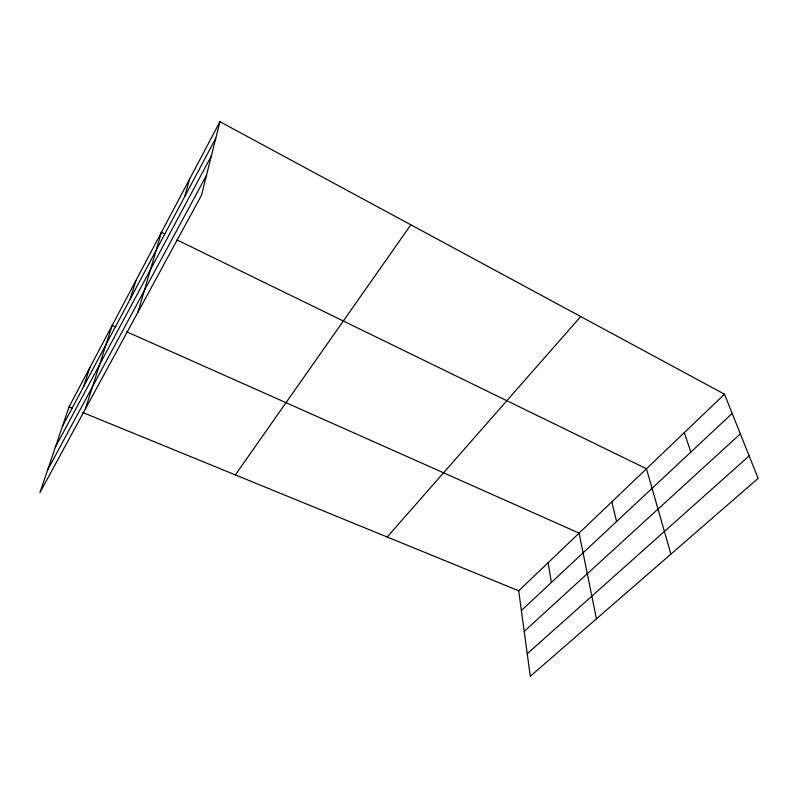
<?xml version="1.0" encoding="UTF-8"?>
<svg xmlns="http://www.w3.org/2000/svg" width="798" height="798" viewBox="0 0 798 798"><rect width="100%" height="100%" fill="white"/><g stroke="black" fill="none" stroke-linecap="round" stroke-linejoin="round"><path stroke-width="1.2" d="M219.949 121.705L201.505 195.201L39.9 492.695L69.047 406.89L219.949 121.705L724.514 394.212L758.1 478.371L530.291 676.295L518.71 590.799L724.514 394.212M184.817 196.428L189.585 179.091M137.974 312.158L161.415 232.318L164.757 233.944M130.244 298.971L135.969 280.407M85.376 408.975L112.199 325.345L115.55 326.831M83.541 386.731L89.935 367.409M62.394 426.461L215.809 138.184M55.311 447.309L211.36 155.909M47.681 469.803L206.512 175.271M235.35 474.9L410.84 224.807M387.2 537.014L580.705 316.547M521.383 610.53L732.175 413.414M524.206 631.398L740.335 433.863M527.239 653.742L749.142 455.927M69.047 406.89L72.438 408.277M82.623 412.446L518.71 590.799M126.752 331.818L579.099 533.114L596.435 618.829M177.016 239.919L646.46 468.775L670.899 554.131M684.285 432.636L690.869 452.047M611.837 501.842L616.585 521.503M548.106 562.72L551.398 582.46"/></g></svg>
